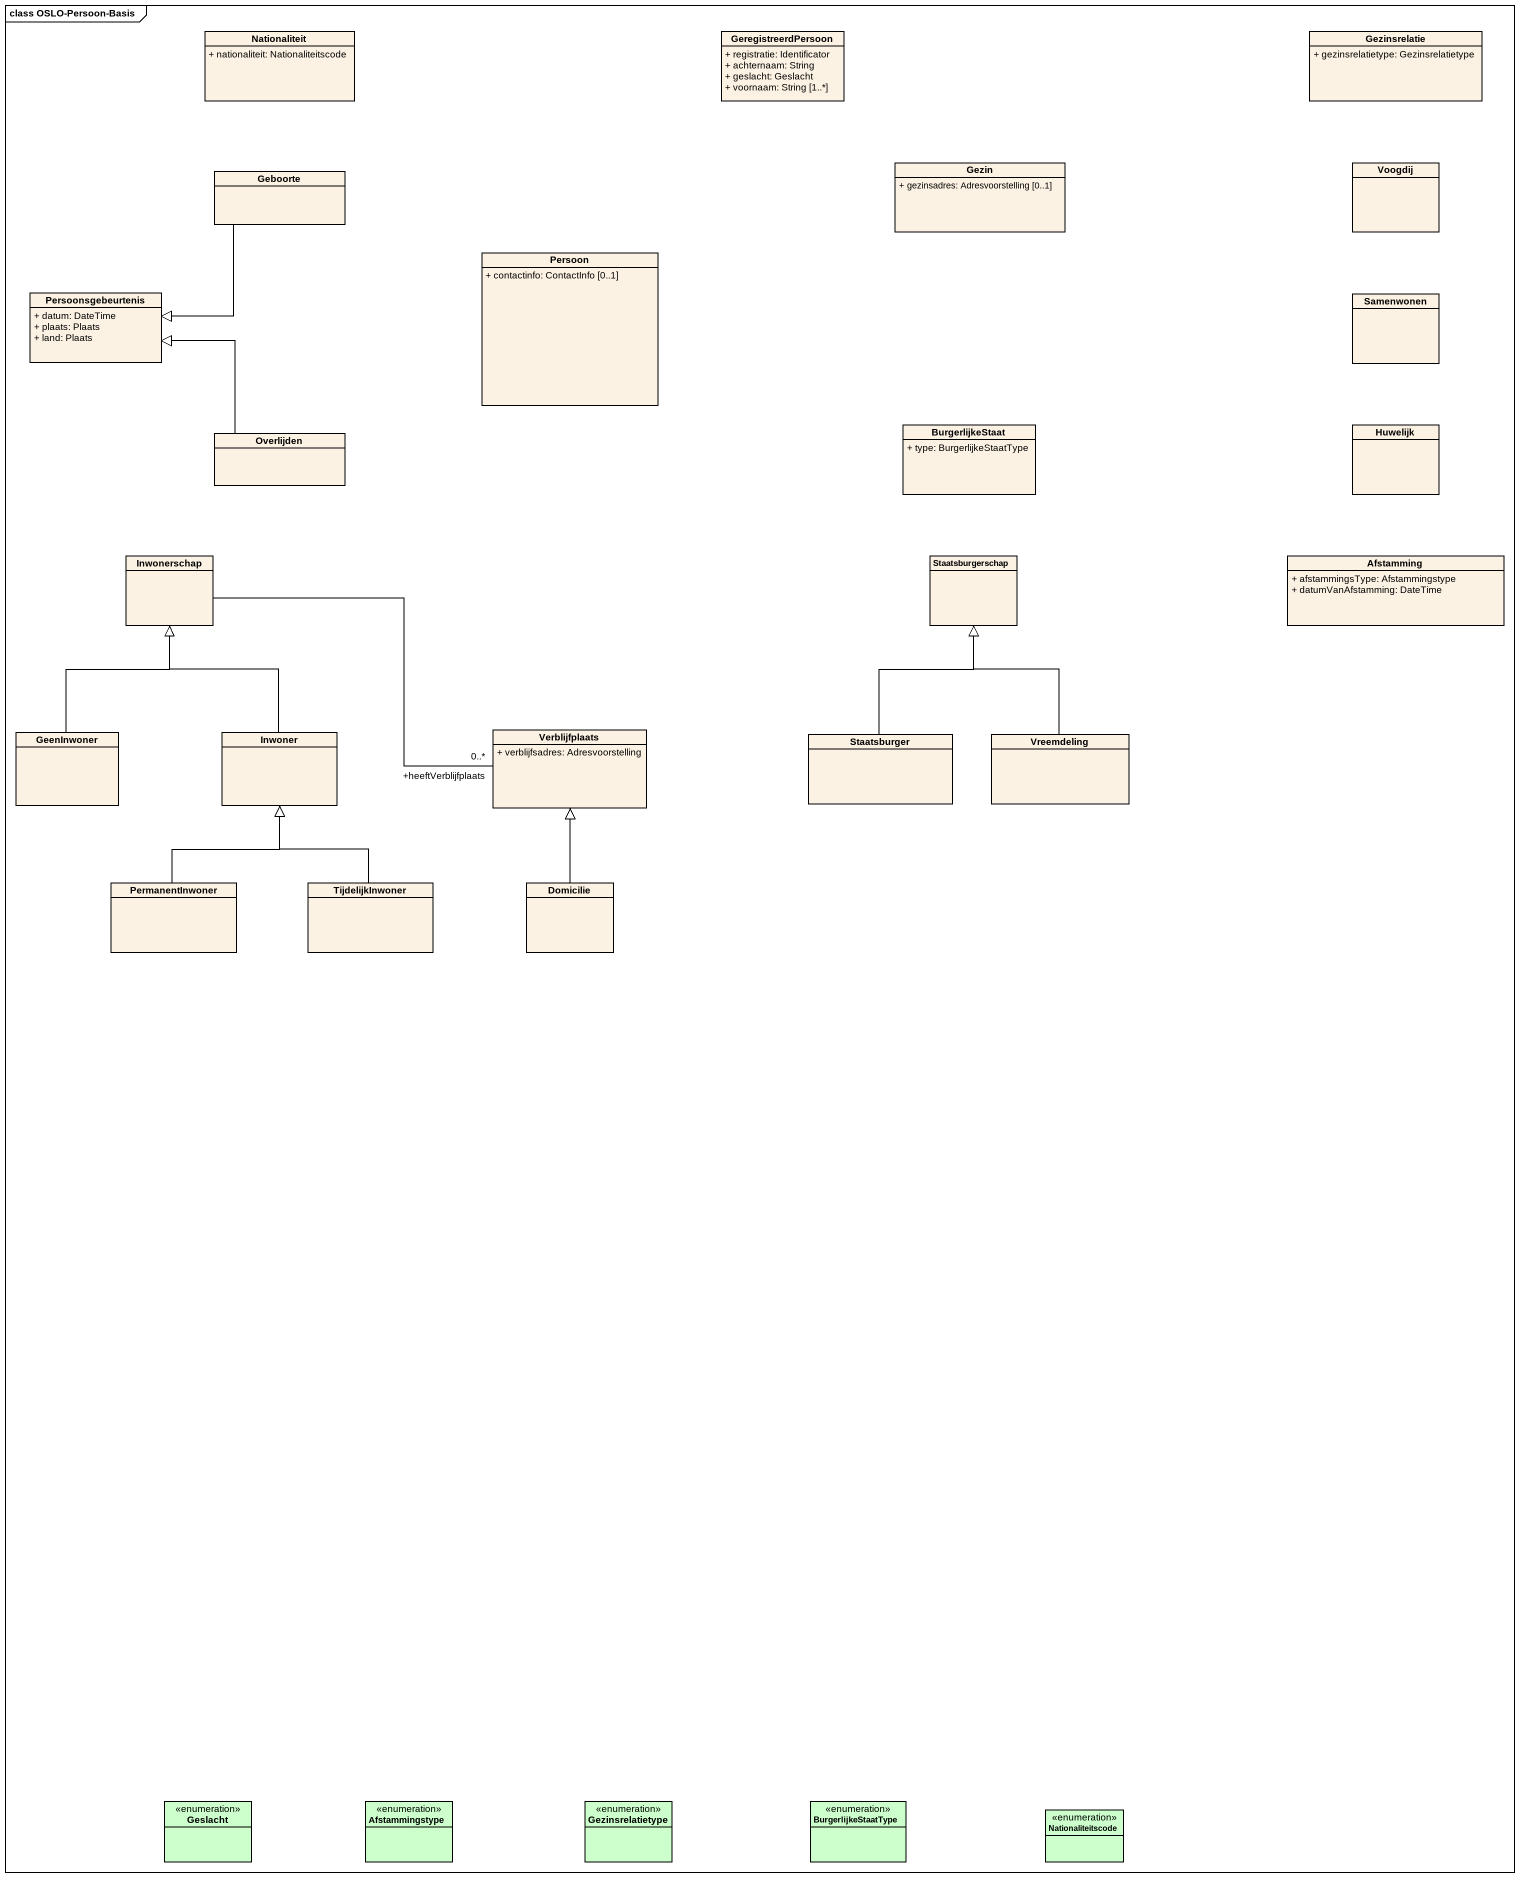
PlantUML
@startuml
mainframe class OSLO-Persoon-Basis
hide circle
hide empty members
skinparam classAttributeIconSize 0
class Nationaliteit {
  + nationaliteit: Nationaliteitscode
}
class GeregistreerdPersoon {
  + registratie: Identificator
  + achternaam: String
  + geslacht: Geslacht
  + voornaam: String [1..*]
}
class Gezinsrelatie {
  + gezinsrelatietype: Gezinsrelatietype
}
class Geboorte
class Gezin {
  + gezinsadres: Adresvoorstelling [0..1]
}
class Voogdij
class Persoon {
  + contactinfo: ContactInfo [0..1]
}
class Persoonsgebeurtenis {
  + datum: DateTime
  + plaats: Plaats
  + land: Plaats
}
class Samenwonen
class BurgerlijkeStaat {
  + type: BurgerlijkeStaatType
}
class Huwelijk
class Overlijden
class Inwonerschap
class Staatsburgerschap
class Afstamming {
  + afstammingsType: Afstammingstype
  + datumVanAfstamming: DateTime
}
class GeenInwoner
class Inwoner
class Verblijfplaats {
  + verblijfsadres: Adresvoorstelling
}
class Staatsburger
class Vreemdeling
class PermanentInwoner
class TijdelijkInwoner
class Domicilie
enum Geslacht #CCFFCC
enum Afstammingstype #CCFFCC
enum Gezinsrelatietype #CCFFCC
enum BurgerlijkeStaatType #CCFFCC
enum Nationaliteitscode #CCFFCC
Geboorte --|> Persoonsgebeurtenis
Overlijden -up-|> Persoonsgebeurtenis
Inwonerschap -right- "+heeftVerblijfplaats\n0..*" Verblijfplaats
GeenInwoner -up-|> Inwonerschap
Inwoner -up-|> Inwonerschap
Staatsburger -up-|> Staatsburgerschap
Vreemdeling -up-|> Staatsburgerschap
PermanentInwoner -up-|> Inwoner
TijdelijkInwoner -up-|> Inwoner
Domicilie -up-|> Verblijfplaats
@enduml
